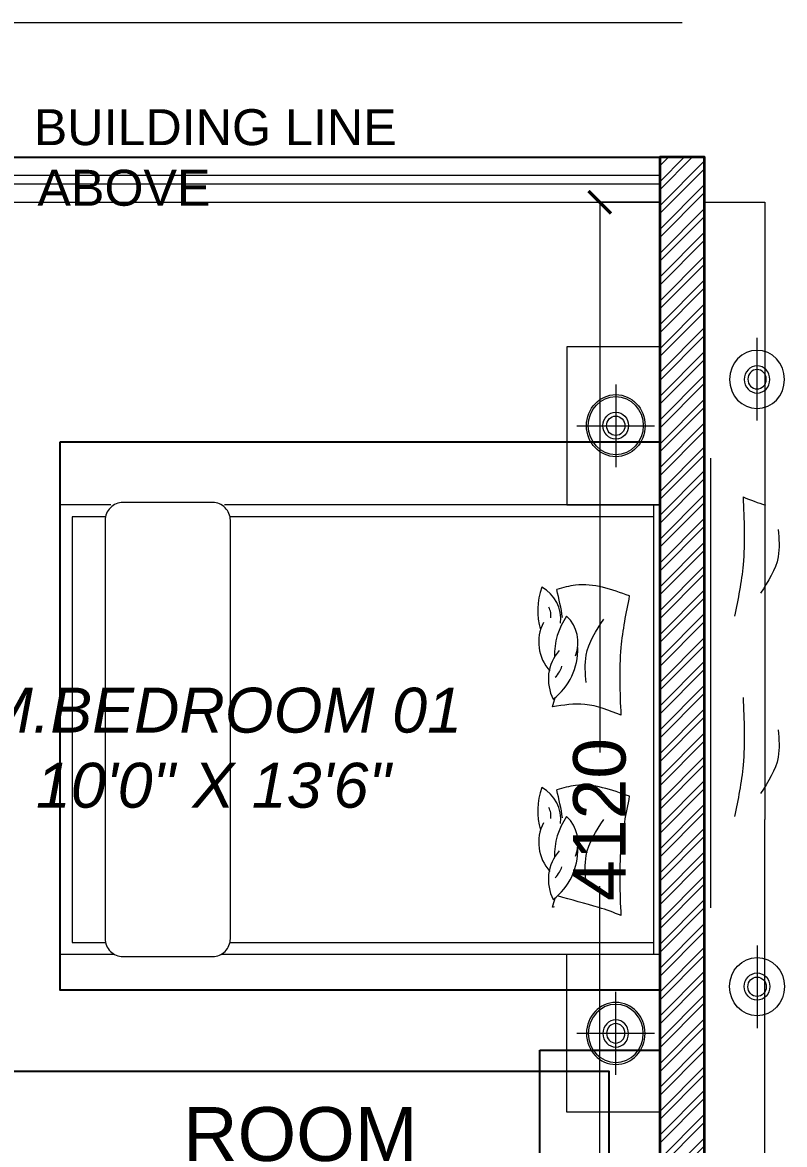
# Model space of a CAD drawing. Header units: millimetres. Extents: x 69529 to 85301, y 41669 to 59279.
# Drawn here: x 82758 to 85301, y 55534 to 59279 of the extents above; entities that cross this region are included whole.
import ezdxf

# ---------------------------------------------------------------- set-up
doc = ezdxf.new("R2010")
doc.units = ezdxf.units.MM
for name, color, linetype, lineweight in [('DA_CARPET AREA RERA', 30, 'Continuous', 9), ('DA_CHAJJA', 44, 'Continuous', 0), ('DA_Text 1', 200, 'Continuous', 9), ('DA_TEXT IN SQ.FT', 193, 'Continuous', 9), ('DA_WALL', 7, 'Continuous', 35), ('DA_WINDOW', 4, 'Continuous', 9)]:
    doc.layers.add(name, color=color, linetype=linetype, lineweight=lineweight)
for name, color, linetype, lineweight, true_color in [('DA_DIMENSION', 7, 'Continuous', 5, 0xc2474747), ('DA_FURNITURE', 7, 'Continuous', 5, 0xc2666666), ('DA_FURNITURE HIDDEN', 7, 'Continuous', 5, 0xc2666666), ('DA_HATCH', 7, 'Continuous', 5, 0xc2545454)]:
    doc.layers.add(name, color=color, linetype=linetype, lineweight=lineweight, true_color=true_color)
for name, color, linetype in [('PROP-ENVELOPE', 7, 'CONTINUOUS'), ('PROP-FURN', 9, 'CONTINUOUS'), ('PROP-TEXT', 3, 'CONTINUOUS')]:
    doc.layers.add(name, color=color, linetype=linetype)
doc.styles.add('MtXpl_Arial', font='ArialItalic.ttf')
doc.styles.get("Standard").update_dxf_attribs({"font": 'Arial.ttf'})
doc.dimstyles.get("Standard").update_dxf_attribs({"dimtxt": 0.18, "dimasz": 0.18, "dimexe": 0.18, "dimexo": 0.0625, "dimgap": 0.09, "dimtad": 1, "dimtih": 1, "dimtoh": 1, "dimdec": 4, "dimdsep": 46, "dimtxsty": 'Standard', "dimcen": 0.09, "dimazin": 3, "dimtfac": 1, "dimtdec": 4, "dimtmove": 0, "dimatfit": 3, "dimfxl": 1, "dimtolj": 1})

# ---------------------------------------------------------------- blocks, each defined once
blk = doc.blocks.new('r6u57i')
at = {"layer": 'DA_FURNITURE'}
for p, q in [((5206.7514, -661.3312), (5205.2886, -661.3312)), ((5205.2886, -661.3312), (5205.2886, -662.8312)), ((5205.3084, -661.3312), (5205.3084, -662.8312)), ((5206.7225, -661.3707), (5205.3084, -661.3707)), ((5205.3084, -662.7917), (5206.7214, -662.7917)), ((5205.2886, -662.8312), (5206.7402, -662.8312))]:
    blk.add_line(p, q, dxfattribs=at)
blk.add_lwpolyline([(5206.7804, -662.8388), (5207.0795, -662.8388, 0.414214), (5207.1387, -662.7796), (5207.1387, -661.3828, 0.414214), (5207.0795, -661.3236), (5206.7804, -661.3236, 0.414214), (5206.7212, -661.3828), (5206.7212, -662.7796, 0.414214)], format="xyb", close=True, dxfattribs=at)
for points in [[(5207.1197, -662.8312), (5207.2886, -662.8312), (5207.2886, -661.3312), (5207.1085, -661.3312)], [(5207.1386, -662.7917), (5207.2492, -662.7917), (5207.2492, -661.3707), (5207.1351, -661.3707)]]:
    blk.add_lwpolyline(points, dxfattribs=at)
for centre, radius, start, end in [((5205.7706, -661.6792), 0.2086, 127.4996, 181.9562), ((5205.5177, -661.5806), 0.1425, 318.0376, 27.9659), ((5205.5499, -661.7044), 0.1425, 332.6513, 42.5796), ((5205.6824, -661.7027), 0.1214, 158.8001, 226.6357), ((5205.4134, -661.6618), 0.2262, 325.17, 1.8099), ((5205.4694, -661.8094), 0.2262, 339.7837, 16.4236), ((5205.7401, -661.7811), 0.1214, 173.4138, 241.2494), ((5205.7706, -662.3479), 0.2086, 127.4996, 181.9562), ((5205.5177, -662.2493), 0.1425, 318.0376, 27.9659), ((5205.5499, -662.3732), 0.1425, 332.6513, 42.5796), ((5205.6824, -662.3714), 0.1214, 158.8001, 226.6357), ((5205.4134, -662.3305), 0.2262, 325.17, 1.8099), ((5205.4694, -662.4781), 0.2262, 339.7837, 16.4236), ((5205.7401, -662.4498), 0.1214, 173.4138, 241.2494)]:
    blk.add_arc(centre, radius, start, end, dxfattribs=at)
for points in [[(5205.417, -661.4603), (5205.417, -661.6863), (5205.3888, -661.8584)], [(5205.5339, -661.569), (5205.5339, -661.6604), (5205.4755, -661.781)], [(5205.3888, -661.8584), (5205.5692, -661.8944), (5205.6319, -661.8797)], [(5205.417, -662.129), (5205.417, -662.3551), (5205.3888, -662.5272)], [(5205.417, -662.129), (5205.5381, -662.165), (5205.6462, -662.1573)], [(5205.5339, -662.2377), (5205.5339, -662.3291), (5205.4755, -662.4498)], [(5205.3888, -662.5272), (5205.5692, -662.5631), (5205.6319, -662.5485)]]:
    blk.add_spline(points, degree=3, dxfattribs=at)
for points, knots in [([(5205.417, -661.4603), (5205.4417, -661.4702), (5205.4665, -661.4802), (5205.4916, -661.4872), (5205.4916, -661.4872), (5205.4916, -661.4872), (5205.4916, -661.4872), (5205.5374, -661.5001), (5205.5833, -661.513), (5205.6291, -661.5259)], [0, 0, 0, 0, 3.967367, 3.967367, 3.967367, 3.968693, 3.968693, 3.968693, 11.226423, 11.226423, 11.226423, 11.226423]), ([(5205.6371, -661.5868), (5205.6318, -661.5926), (5205.622, -661.6035), (5205.617, -661.6172), (5205.6147, -661.6235)], [0, 0, 0, 0, 41.531136, 77.340273, 77.340273, 77.340273, 77.340273]), ([(5205.6517, -661.7848), (5205.6513, -661.7909), (5205.6506, -661.8035), (5205.656, -661.8149), (5205.6588, -661.8208)], [0, 0, 0, 0, 31.960762, 66.266463, 66.266463, 66.266463, 66.266463]), ([(5205.6371, -662.2555), (5205.6318, -662.2613), (5205.622, -662.2722), (5205.617, -662.2859), (5205.6147, -662.2923)], [0, 0, 0, 0, 41.531136, 77.340273, 77.340273, 77.340273, 77.340273]), ([(5205.6517, -662.4536), (5205.6513, -662.4597), (5205.6506, -662.4722), (5205.656, -662.4836), (5205.6588, -662.4896)], [0, 0, 0, 0, 31.960762, 66.266463, 66.266463, 66.266463, 66.266463])]:
    blk.add_open_spline(points, degree=3, knots=knots, dxfattribs=at)
for points in [[(5205.6462, -661.4886), (5205.6433, -661.4986), (5205.6403, -661.5086), (5205.6374, -661.5187)], [(5205.6412, -661.4893), (5205.6429, -661.4891), (5205.6445, -661.4888), (5205.6462, -661.4886)], [(5205.6126, -661.7864), (5205.6176, -661.8175), (5205.6246, -661.8486), (5205.6319, -661.8797)], [(5205.6462, -662.1573), (5205.6433, -662.1673), (5205.6403, -662.1774), (5205.6374, -662.1874)], [(5205.6126, -662.4552), (5205.6176, -662.4862), (5205.6246, -662.5174), (5205.6319, -662.5485)]]:
    blk.add_open_spline(points, degree=3, dxfattribs=at)
blk = doc.blocks.new('A$C3A1814D5')
at = {"layer": 'DA_FURNITURE'}
for p, q in [((12.8, 12.82), (1.13, 1.18)), ((12.43, 1.53), (1.51, 12.47))]:
    blk.add_line(p, q, dxfattribs=at)
at = {"layer": 'DA_FURNITURE', "extrusion": (0, 0, -1)}
for centre, major_axis in [((6.99, 7.02), (4.37, 4.37)), ((6.97, 7), (1.37, 1.36))]:
    blk.add_ellipse(centre, major_axis=major_axis, ratio=0.943982, dxfattribs=at)
for major_axis in [(-4.1, -4.09), (-1.91, -1.91)]:
    blk.add_ellipse((6.99, 7.02), major_axis=major_axis, ratio=0.943982, start_param=3.141593, end_param=9.424778, dxfattribs=at)
blk = doc.blocks.new('_ArchTick')
at = {"color": 0, "linetype": 'ByBlock', "const_width": 0.15}
blk.add_lwpolyline([(-0.5, -0.5), (0.5, 0.5)], dxfattribs=at)
blk = doc.blocks.new('*D194')
at = {"layer": 'DA_DIMENSION'}
for p, q in [((-16158.7, 99006.5), (-16358.8, 99006.5)), ((-16358.6, 99006.5), (-16358.6, 97169.5)), ((-16358.6, 94886.5), (-16358.6, 96723.5)), ((-16158.7, 94886.5), (-16358.8, 94886.5))]:
    blk.add_line(p, q, dxfattribs=at)
at = {"layer": 'Defpoints', "color": 0}
for p in [(-16158.6, 99006.5), (-16358.6, 94886.5), (-16158.6, 94886.5)]:
    blk.add_point(p, dxfattribs=at)
at = {"layer": 'DA_DIMENSION', "xscale": 75, "yscale": 75, "zscale": 75}
for p, rotation in [((-16358.6, 99006.5), 90), ((-16358.6, 94886.5), 270)]:
    blk.add_blockref('_ArchTick', p, dxfattribs=dict(at, rotation=rotation))
at = {"layer": 'DA_DIMENSION', "color": 7, "insert": (-16358.6, 96946.5), "char_height": 175, "attachment_point": 5, "rotation": 90}
blk.add_mtext('\\A1;4120', dxfattribs=at)
blk = doc.blocks.new('fsdaafdh')
at = {"layer": 'DA_DIMENSION'}
dim = blk.add_linear_dim(base=(-16358.5903, 94886.52535), p1=(-16158.59418, 99006.52535), p2=(-16158.59418, 94886.52535), angle=90, dimstyle='Standard', dxfattribs=at)
dim.commit()
dim.dimension.update_dxf_attribs({"geometry": '*D194', "text_midpoint": (-16358.5903, 96946.52535)})

msp = doc.modelspace()

# ---------------------------------------------------------------- hatches: boundary and pattern name
at = {"layer": 'DA_HATCH'}
h = msp.add_hatch(dxfattribs=at)
h.set_pattern_fill('ANSI32', color=256, scale=150)
h.set_pattern_definition([(45, (101042.82, -215688.83), (-39.774756, 39.774756), []), (45, (101069.34, -215688.83), (-39.774756, 39.774756), [])])
h.paths.add_polyline_path([(78084.22813, 58058.9767), (78084.22813, 54438.9767), (77959.22813, 54438.9767), (77959.22813, 58058.9767), (77649.22813, 58058.9767), (77649.22813, 58208.9767), (77959.22813, 58208.9767), (77959.22813, 58958.9767), (77959.22813, 59108.9767), (78109.22813, 59108.9767), (78109.22813, 58208.9767), (78449.22813, 58208.9767), (78449.22813, 58058.9767)])
h.paths.add_polyline_path([(76589.22813, 58058.9767), (76899.22813, 58058.9767), (76899.22813, 58208.9767), (76614.22813, 58208.9767), (76614.22813, 58958.9767), (76614.22813, 59108.9767), (76464.22813, 59108.9767), (76464.22813, 58058.9767), (76464.22813, 57908.9767), (76589.22813, 57908.9767)])
h.paths.add_polyline_path([(80214.22813, 58058.9767), (80214.22813, 54438.9767), (80339.22813, 54438.9767), (80339.22813, 58058.9767), (80649.22813, 58058.9767), (80649.22813, 58208.9767), (80339.22813, 58208.9767), (80339.22813, 58958.9767), (80339.22813, 59108.9767), (80189.22813, 59108.9767), (80189.22813, 58208.9767), (79849.22813, 58208.9767), (79849.22813, 58058.9767)])
h.paths.add_polyline_path([(81709.22424, 58208.9767), (81709.22813, 58953.9767), (81709.22813, 59108.9767), (81859.22813, 59108.9767), (81859.22813, 58208.9767)])
h.paths.add_polyline_path([(81399.22813, 58058.9767), (81399.22813, 58208.9767), (81709.22813, 58208.9767), (81709.22813, 58058.9767)], flags=17)
h.paths.add_polyline_path([(81834.22813, 57008.9767), (81834.22813, 55458.9767), (81089.22813, 55458.9767), (81089.22813, 55583.9767), (81709.22813, 55583.9767), (81709.22813, 57008.9767)])
h.paths.add_polyline_path([(75709.22813, 54558.9767), (77039.22813, 54558.9767), (77039.22813, 54433.9767), (75709.22813, 54433.9767)])
h.paths.add_polyline_path([(76464.22813, 57008.9767), (76464.22813, 55458.9767), (77209.22813, 55458.9767), (77209.22813, 55583.9767), (76589.22813, 55583.9767), (76589.22813, 57008.9767)])
h.paths.add_polyline_path([(73414.22813, 54558.9767), (73264.22813, 54558.9767), (73264.22813, 56708.9767), (73414.22813, 56708.9767)])
h.paths.add_polyline_path([(73494.22813, 58678.9767), (73414.22813, 58678.9767), (73414.22813, 57908.9767), (73264.22813, 57908.9767), (73264.22813, 59108.9767), (73494.22813, 59108.9767)])
h.paths.add_polyline_path([(80214.22813, 49553.97669), (80214.22813, 50783.9767), (80214.22813, 53508.9767), (81834.22813, 53508.9767), (81834.22813, 53383.9767), (80339.22813, 53383.9767), (80339.22813, 50933.9767), (80649.22813, 50933.9767), (80649.22813, 50783.9767), (80364.22813, 50783.9767), (80364.22813, 47608.95613), (80134.22813, 47608.97669), (80134.22813, 47758.97669), (80214.22812, 47758.97669)])
h.paths.add_polyline_path([(81709.22813, 50933.9767), (81399.22813, 50933.9767), (81399.22813, 50783.9767), (81709.22813, 50783.9767)], flags=17)
h.paths.add_polyline_path([(81709.22813, 50783.9767), (81709.22813, 49703.97669), (81709.22813, 49553.97669), (81859.22813, 49553.97669), (81859.22813, 50173.9767), (81939.22813, 50173.9767), (81939.22813, 50323.9767), (81859.22813, 50323.9767), (81859.22813, 50783.9767)])
h.paths.add_polyline_path([(77299.22813, 47758.9767), (77299.22813, 47608.9767), (76909.22813, 47608.9767), (76909.22813, 47758.9767)])
edge = h.paths.add_edge_path()
edge.add_line((85034.22813, 50163.9767), (85034.22813, 54433.9767))
edge.add_line((85034.22813, 54433.9767), (85034.22813, 54558.9767))
edge.add_line((85034.22813, 54558.9767), (85034.22813, 58828.9767))
edge.add_line((85034.22813, 58828.9767), (84884.22813, 58828.9767))
edge.add_line((84884.22813, 58828.9767), (84884.22813, 54558.9767))
edge.add_line((84884.22813, 54558.9767), (81259.22813, 54558.9767))
edge.add_line((81259.22813, 54558.9767), (81259.22813, 54433.9767))
edge.add_line((81259.22813, 54433.9767), (84884.22813, 54433.9767))
edge.add_line((84884.22813, 54433.9767), (84884.22813, 50173.9767))
edge.add_line((84884.22813, 50173.9767), (85034.22813, 50173.9767))
h.paths.add_polyline_path([(81834.22813, 51983.9767), (81834.22813, 52638.9767), (81709.22813, 52638.9767), (81709.22813, 51983.9767)], flags=17)

# ---------------------------------------------------------------- linework, layer by layer
at = {"layer": 'DA_CARPET AREA RERA'}
msp.add_line((85034.22813, 58678.9767), (85034.22813, 50323.9767), dxfattribs=at)
msp.add_lwpolyline([(74019.22813, 48978.9767), (74169.22813, 48978.9767), (75709.22813, 48978.9767), (75709.02425, 54558.9767), (73414.22813, 54558.9767), (73414.22813, 58678.9767), (76464.22813, 58678.9767), (76464.22813, 58058.9767), (81709.22813, 58058.9767), (81859.22813, 58058.9767), (81859.22813, 58678.9767), (84884.22813, 58678.9767), (84884.22813, 50323.9767), (81859.22813, 50323.9767), (81859.22813, 50933.9767), (80214.22813, 50933.9767), (80214.22812, 47758.97669), (80214.22813, 47608.97669), (77214.22813, 47608.9767), (77214.22813, 47758.9767), (74019.22813, 47758.9767), (74019.22813, 48818.9767)], close=True, dxfattribs=at)
at = {"layer": 'DA_CHAJJA'}
msp.add_line((82059.22813, 59278.9767), (84959.22813, 59278.9767), dxfattribs=at)
at = {"layer": 'DA_FURNITURE'}
for p, q in [((85034.22352, 57824.32843), (85034.22352, 58351.83073)), ((85209.22352, 57949.92004), (85209.22352, 58226.23391)), ((85034.21429, 57824.32843), (85034.21429, 56324.32843)), ((85053.95114, 57824.32843), (85053.95114, 56324.32843)), ((85034.22813, 56324.33765), (85034.22813, 55796.83534)), ((85209.22813, 56198.74604), (85209.22813, 55922.43217))]:
    msp.add_line(p, q, dxfattribs=at)
at = {"layer": 'DA_FURNITURE', "extrusion": (0, 0, -1)}
for major_axis in [(0, 97.11177), (0, 45.31882)]:
    msp.add_ellipse((85209.22352, 58087.5059), major_axis=major_axis, ratio=0.9439821323, start_param=3.1415926536, end_param=9.4247779608, dxfattribs=at)
msp.add_ellipse((85209.22352, 58088.07698), major_axis=(0, -32.37059), ratio=0.9439821323, dxfattribs=at)
at = {"layer": 'DA_FURNITURE'}
for major_axis in [(0, -97.11177), (0, -45.31882)]:
    msp.add_ellipse((85209.22813, 56061.16018), major_axis=major_axis, ratio=0.9439821323, start_param=3.1415926536, end_param=9.4247779608, dxfattribs=at)
msp.add_ellipse((85209.22813, 56060.5891), major_axis=(0, 32.37059), ratio=0.9439821323, dxfattribs=at)
for points in [[(85162.59116, 57695.22382), (85162.59116, 57469.18518), (85134.36647, 57297.08757)], [(85279.49485, 57586.55432), (85279.49485, 57495.13918), (85221.05154, 57374.47123)], [(85162.59116, 57026.48373), (85162.59116, 56800.44509), (85134.36647, 56628.34748)], [(85279.49485, 56917.81424), (85279.49485, 56826.3991), (85221.05154, 56705.73114)]]:
    msp.add_spline(points, degree=3, dxfattribs=at)
for points in [[(85162.59116, 57695.22382), (85187.33889, 57685.29335), (85212.08663, 57675.36287), (85237.1491, 57668.31374)], [(85237.1491, 57668.31374), (85237.15748, 57668.31139), (85237.16585, 57668.30903), (85237.17423, 57668.30668)]]:
    msp.add_open_spline(points, degree=3, dxfattribs=at)
at = {"layer": 'DA_FURNITURE HIDDEN'}
for points in [[(84884.22117, 58196.47208), (84884.22117, 58196.47208), (84884.22117, 58196.47208), (84884.22117, 58196.46978), (84574.21487, 58196.47439), (84574.21487, 57668.97208), (84884.22117, 57668.9767)], [(84884.22117, 55641.48131), (84884.22117, 55641.48131), (84884.22117, 55641.48131), (84884.22117, 55641.48361), (84574.21487, 55641.479), (84574.21487, 56168.98131), (84884.22117, 56168.9767)]]:
    msp.add_lwpolyline(points, close=True, dxfattribs=at)
at = {"layer": 'DA_HATCH', "linetype": 'Continuous', "ltscale": 2}
for p, q in [((84884.22813, 58826.49723), (84886.70759, 58828.9767)), ((84884.22813, 58746.94772), (84966.2571, 58828.9767)), ((84884.22813, 58799.98073), (84913.22409, 58828.9767)), ((84884.22813, 58720.43122), (84992.77361, 58828.9767)), ((84884.22813, 58667.39821), (85034.22813, 58817.39821)), ((84884.22813, 58640.8817), (85034.22813, 58790.8817)), ((84884.22813, 58587.8487), (85034.22813, 58737.8487)), ((84884.22813, 58561.33219), (85034.22813, 58711.33219)), ((84884.22813, 58508.29918), (85034.22813, 58658.29918)), ((84884.22813, 58481.78268), (85034.22813, 58631.78268)), ((84884.22813, 58428.74967), (85034.22813, 58578.74967)), ((84884.22813, 58402.23317), (85034.22813, 58552.23317)), ((84884.22813, 58349.20016), (85034.22813, 58499.20016)), ((84884.22813, 58322.68365), (85034.22813, 58472.68365)), ((84884.22813, 58269.65064), (85034.22813, 58419.65064)), ((84884.22813, 58243.13414), (85034.22813, 58393.13414)), ((84884.22813, 58190.10113), (85034.22813, 58340.10113)), ((84884.22813, 58163.58463), (85034.22813, 58313.58463)), ((84884.22813, 58110.55162), (85034.22813, 58260.55162)), ((84884.22813, 58084.03511), (85034.22813, 58234.03511)), ((84884.22813, 58031.00211), (85034.22813, 58181.00211)), ((84884.22813, 58004.4856), (85034.22813, 58154.4856)), ((84884.22813, 57951.45259), (85034.22813, 58101.45259)), ((84884.22813, 57924.93609), (85034.22813, 58074.93609)), ((84884.22813, 57871.90308), (85034.22813, 58021.90308)), ((84884.22813, 57845.38658), (85034.22813, 57995.38658)), ((84884.22813, 57792.35357), (85034.22813, 57942.35357)), ((84884.22813, 57765.83706), (85034.22813, 57915.83706)), ((84884.22813, 57712.80405), (85034.22813, 57862.80405)), ((84884.22813, 57686.28755), (85034.22813, 57836.28755)), ((84884.22813, 57633.25454), (85034.22813, 57783.25454)), ((84884.22813, 57606.73804), (85034.22813, 57756.73804)), ((84884.22813, 57553.70503), (85034.22813, 57703.70503)), ((84884.22813, 57527.18852), (85034.22813, 57677.18852)), ((84884.22813, 57474.15552), (85034.22813, 57624.15552)), ((84884.22813, 57447.63901), (85034.22813, 57597.63901)), ((84884.22813, 57394.606), (85034.22813, 57544.606)), ((84884.22813, 57368.0895), (85034.22813, 57518.0895)), ((84884.22813, 57315.05649), (85034.22813, 57465.05649)), ((84884.22813, 57288.53999), (85034.22813, 57438.53999)), ((84884.22813, 57235.50698), (85034.22813, 57385.50698)), ((84884.22813, 57208.99047), (85034.22813, 57358.99047)), ((84884.22813, 57155.95746), (85034.22813, 57305.95746)), ((84884.22813, 57129.44096), (85034.22813, 57279.44096)), ((84884.22813, 57076.40795), (85034.22813, 57226.40795)), ((84884.22813, 57049.89145), (85034.22813, 57199.89145)), ((84884.22813, 56996.85844), (85034.22813, 57146.85844)), ((84884.22813, 56970.34193), (85034.22813, 57120.34193)), ((84884.22813, 56917.30893), (85034.22813, 57067.30893)), ((84884.22813, 56890.79242), (85034.22813, 57040.79242)), ((84884.22813, 56837.75941), (85034.22813, 56987.75941)), ((84884.22813, 56811.24291), (85034.22813, 56961.24291)), ((84884.22813, 56758.2099), (85034.22813, 56908.2099)), ((84884.22813, 56731.6934), (85034.22813, 56881.6934)), ((84884.22813, 56678.66039), (85034.22813, 56828.66039)), ((84884.22813, 56652.14388), (85034.22813, 56802.14388)), ((84884.22813, 56599.11087), (85034.22813, 56749.11087)), ((84884.22813, 56572.59437), (85034.22813, 56722.59437)), ((84884.22813, 56519.56136), (85034.22813, 56669.56136)), ((84884.22813, 56493.04486), (85034.22813, 56643.04486)), ((84884.22813, 56440.01185), (85034.22813, 56590.01185)), ((84884.22813, 56413.49534), (85034.22813, 56563.49534)), ((84884.22813, 56360.46233), (85034.22813, 56510.46233)), ((84884.22813, 56333.94583), (85034.22813, 56483.94583)), ((84884.22813, 56280.91282), (85034.22813, 56430.91282)), ((84884.22813, 56254.39632), (85034.22813, 56404.39632)), ((84884.22813, 56201.36331), (85034.22813, 56351.36331)), ((84884.22813, 56174.8468), (85034.22813, 56324.8468)), ((84884.22813, 56121.8138), (85034.22813, 56271.8138)), ((84884.22813, 56095.29729), (85034.22813, 56245.29729)), ((84884.22813, 56042.26428), (85034.22813, 56192.26428)), ((84884.22813, 56015.74778), (85034.22813, 56165.74778)), ((84884.22813, 55962.71477), (85034.22813, 56112.71477)), ((84884.22813, 55936.19827), (85034.22813, 56086.19827)), ((84884.22813, 55883.16526), (85034.22813, 56033.16526)), ((84884.22813, 55856.64875), (85034.22813, 56006.64875)), ((84884.22813, 55803.61574), (85034.22813, 55953.61574)), ((84884.22813, 55777.09924), (85034.22813, 55927.09924)), ((84884.22813, 55724.06623), (85034.22813, 55874.06623)), ((84884.22813, 55697.54973), (85034.22813, 55847.54973)), ((84884.22813, 55644.51672), (85034.22813, 55794.51672)), ((84884.22813, 55618.00021), (85034.22813, 55768.00021)), ((84884.22813, 55564.96721), (85034.22813, 55714.96721)), ((84884.22813, 55538.4507), (85034.22813, 55688.4507)), ((84884.22813, 55485.41769), (85034.22813, 55635.41769)), ((84884.22813, 55458.90119), (85034.22813, 55608.90119)), ((84884.22813, 55405.86818), (85034.22813, 55555.86818))]:
    msp.add_line(p, q, dxfattribs=at)
at = {"layer": 'DA_HATCH'}
for p, q in [((85034.29063, 58678.9767), (85234.98643, 58678.9767)), ((85234.80643, 58678.7967), (85234.80643, 56619.1586)), ((85234.80643, 54559.1567), (85234.80643, 56618.79479))]:
    msp.add_line(p, q, dxfattribs=at)
msp.add_solid([(85234.77643, 58678.7967), (85234.83643, 58678.7967), (85234.80643, 58678.9767)], dxfattribs=at)
at = {"layer": 'DA_WALL'}
for p, q in [((85034.22813, 58828.9767), (84884.22813, 58828.9767)), ((84884.22813, 58828.9767), (84884.22813, 54558.9767)), ((85034.22813, 54558.9767), (85034.22813, 58828.9767))]:
    msp.add_line(p, q, dxfattribs=at)
msp.add_lwpolyline([(85034.22813, 54558.9767), (85034.22813, 58828.9767), (84884.22813, 58828.9767), (84884.22813, 54558.9767), (81259.22813, 54558.9767), (81259.22813, 54433.9767), (84884.22813, 54433.9767), (84884.22813, 50173.9767), (85034.22813, 50173.9767), (85034.22813, 54433.9767)], dxfattribs=at)
at = {"layer": 'DA_WINDOW'}
for p, q in [((85034.22813, 58678.9767), (85034.22813, 58828.9767)), ((85034.22813, 58738.97669), (85034.22813, 58768.9767))]:
    msp.add_line(p, q, dxfattribs=at)
for points in [[(84884.22813, 58678.9767), (84884.22813, 58828.9767), (81859.22813, 58828.9767), (81859.22813, 58678.9767)], [(81859.22813, 58768.9767), (84884.22813, 58768.97669), (84884.22813, 58738.97669), (81859.22813, 58738.9767)]]:
    msp.add_lwpolyline(points, close=True, dxfattribs=at)
at = {"layer": 'PROP-ENVELOPE'}
msp.add_lwpolyline([(73264.2, 58829), (76614.2, 58829), (76614.2, 58209), (81709.2, 58209), (81709.2, 58829), (85034.2, 58829), (85034.2, 50174), (81709.2, 50174), (81709.2, 50784), (80364.2, 50784), (80364.2, 46209), (77064.2, 46209), (77064.2, 47609), (73869.2, 47609), (73869.2, 49129), (75559.2, 49129), (75559.2, 54409), (73264.2, 54409)], close=True, dxfattribs=at)
at = {"layer": 'PROP-FURN'}
for points in [[(82884.2, 57879), (84884.2, 57879), (84884.2, 56049), (82884.2, 56049)], [(84484.2, 55849), (84884.2, 55849), (84884.2, 54649), (84484.2, 54649)], [(82314.2, 55779), (84714.2, 55779), (84714.2, 53779), (82314.2, 53779)]]:
    msp.add_lwpolyline(points, close=True, dxfattribs=at)

# ---------------------------------------------------------------- block references
at = {"layer": 'DA_FURNITURE HIDDEN', "extrusion": (0, 0, -1), "yscale": 16.75959581949019}
for p, xscale, zscale, rotation in [((-84737.23739, 57767.21682), 16.75959581949019, -16.7595958194902, 45.04514721320155), ((-84737.23739, 56070.73658), -16.75959581949019, -16.75959581949019, 134.9548527867985)]:
    msp.add_blockref('A$C3A1814D5', p, dxfattribs=dict(at, xscale=xscale, zscale=zscale, rotation=rotation))
at = {"layer": 'DA_FURNITURE HIDDEN', "xscale": 1000, "yscale": 1000, "zscale": 1000, "rotation": 180}
msp.add_blockref('r6u57i', (5290172.85051, -605162.21486), dxfattribs=at)
at = {"layer": 'DA_HATCH'}
msp.add_blockref('fsdaafdh', (101042.82231, -40327.54866), dxfattribs=at)

# ---------------------------------------------------------------- texts
at = {"layer": 'DA_HATCH', "insert": (85234.80643, 56618.9767), "char_height": 0.18, "attachment_point": 5}
msp.add_mtext('\\A1;4120.0000', dxfattribs=at)
at = {"layer": 'DA_Text 1'}
for s, p in [('BUILDING LINE', (82795.69184, 58869.3973)), ('ABOVE', (82807.97015, 58667.26906))]:
    msp.add_text(s, height=120, dxfattribs=at).set_placement(p)
at = {"layer": 'DA_TEXT IN SQ.FT', "style": 'MtXpl_Arial'}
for s, p in [('M.BEDROOM 01', (82618.08824, 56908.68932, 0)), ('10\'0" X 13\'6"', (82802.72331, 56658.0754, 0))]:
    msp.add_text(s, height=150, dxfattribs=at).set_placement(p)
at = {"layer": 'PROP-TEXT'}
msp.add_text('ROOM', height=180, dxfattribs=at).set_placement((83294.2, 55479))

doc.saveas('drawing.dxf')
